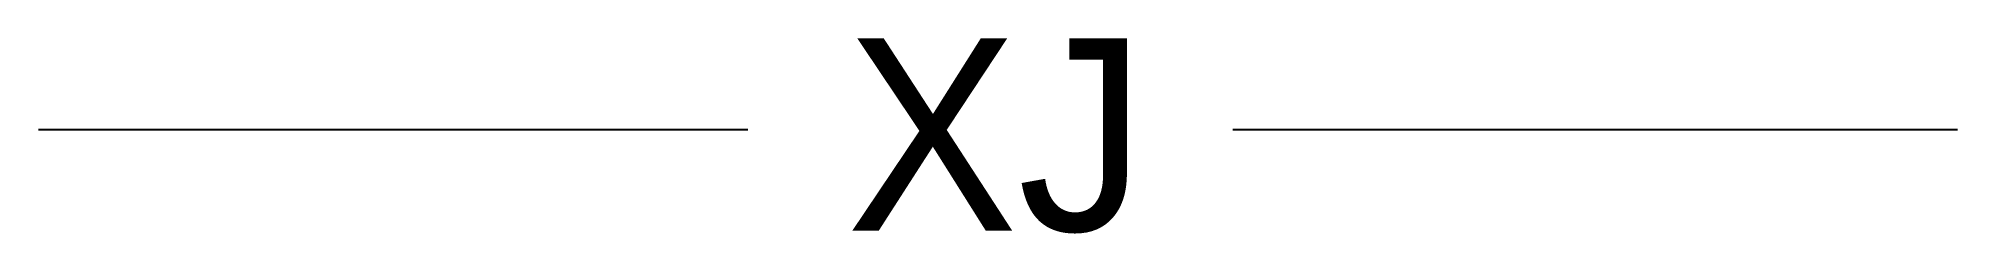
# Model space of a CAD drawing. Header units: metres. Extents: x -64732 to -61888, y -109126 to -108838.
import ezdxf

# ---------------------------------------------------------------- set-up
doc = ezdxf.new("R2010")
doc.units = ezdxf.units.M
doc.layers.add('G', color=3, linetype='Continuous')
doc.layers.add('R', color=3, linetype='Continuous')

msp = doc.modelspace()

# ---------------------------------------------------------------- linework, layer by layer
at = {"layer": 'G'}
for p, q in [((-64732.47, -108972.67), (-63681.14, -108972.67)), ((-62962.12, -108972.67), (-61887.91, -108972.67))]:
    msp.add_line(p, q, dxfattribs=at)

# ---------------------------------------------------------------- texts
at = {"layer": 'R'}
msp.add_text('XJ', height=284.46, dxfattribs=at).set_placement((-63534.76, -109122.38))

doc.saveas('drawing.dxf')
